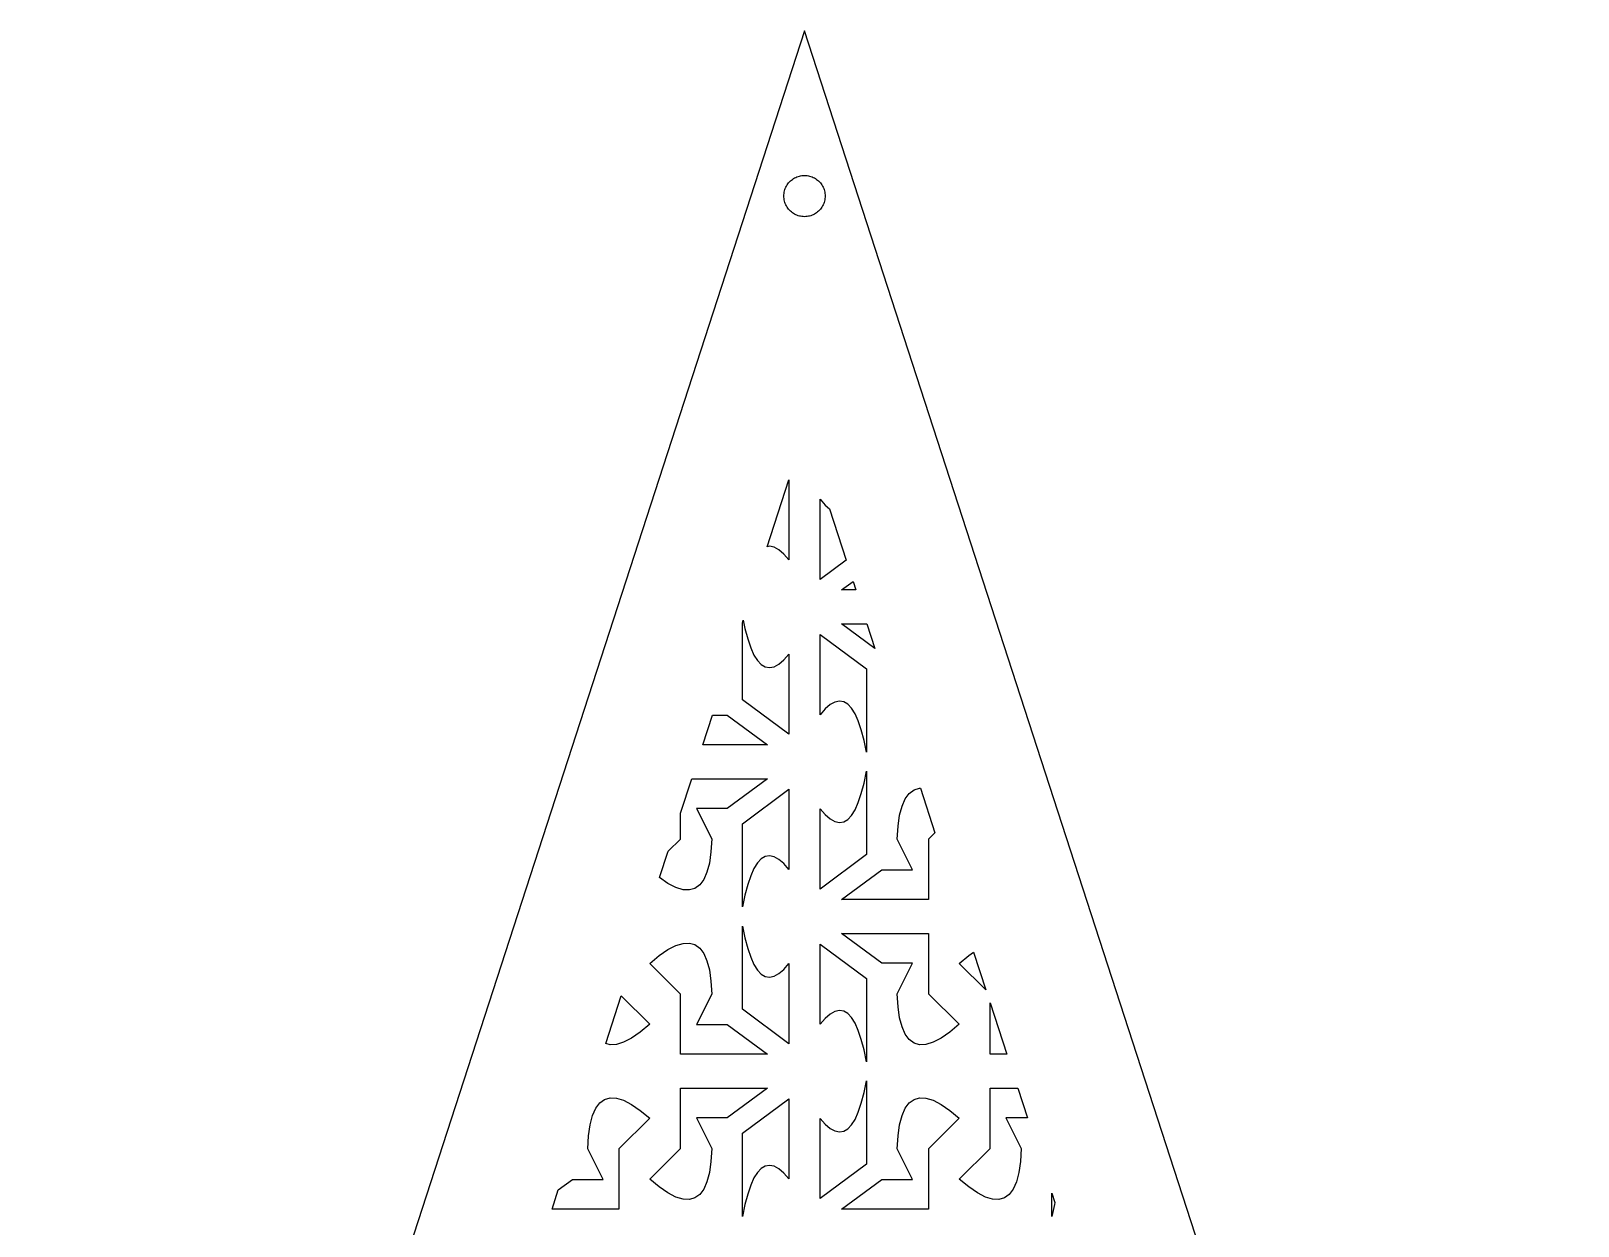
# Model space of a CAD drawing. Header units: metres. Extents: x -75 to 75, y 0 to 231.
# Drawn here: x -75 to 75, y 115 to 230.8 of the extents above; entities that cross this region are included whole.
import ezdxf

# ---------------------------------------------------------------- set-up
doc = ezdxf.new("R2010")
doc.units = ezdxf.units.M

msp = doc.modelspace()

# ---------------------------------------------------------------- linework, layer by layer
for p, q in [((0, 230.826), (-75, 0)), ((75, 0), (0, 230.826)), ((-1.68864, 215.898), (-1.61803, 216.002)), ((-1.61803, 216.002), (-1.54102, 216.101)), ((-1.54102, 216.101), (-1.45793, 216.195)), ((-1.45793, 216.195), (-1.36908, 216.284)), ((-1.36908, 216.284), (-1.27484, 216.367)), ((-1.27484, 216.367), (-1.17557, 216.444)), ((-1.17557, 216.444), (-1.07164, 216.515)), ((-1.07164, 216.515), (-0.9635, 216.579)), ((-0.9635, 216.579), (-0.85155, 216.636)), ((-0.85155, 216.636), (-0.73624, 216.686)), ((-0.73624, 216.686), (-0.61803, 216.728)), ((-0.61803, 216.728), (-0.49738, 216.763)), ((-0.49738, 216.763), (-0.37476, 216.791)), ((-0.37476, 216.791), (-0.25066, 216.81)), ((-0.25066, 216.81), (-0.12558, 216.822)), ((-0.12558, 216.822), (0, 216.826)), ((0, 216.826), (0.12558, 216.822)), ((0.12558, 216.822), (0.25066, 216.81)), ((0.25066, 216.81), (0.37476, 216.791)), ((0.37476, 216.791), (0.49738, 216.763)), ((0.49738, 216.763), (0.61803, 216.728)), ((0.61803, 216.728), (0.73624, 216.686)), ((0.73624, 216.686), (0.85155, 216.636)), ((0.85155, 216.636), (0.9635, 216.579)), ((0.9635, 216.579), (1.07164, 216.515)), ((1.07164, 216.515), (1.17557, 216.444)), ((1.17557, 216.444), (1.27484, 216.367)), ((1.27484, 216.367), (1.36908, 216.284)), ((1.36908, 216.284), (1.45793, 216.195)), ((1.45793, 216.195), (1.54102, 216.101)), ((1.54102, 216.101), (1.61803, 216.002)), ((1.61803, 216.002), (1.68864, 215.898)), ((-2, 214.826), (-1.99605, 214.952)), ((-1.99605, 214.701), (-2, 214.826)), ((-1.99605, 214.952), (-1.98422, 215.077)), ((-1.98422, 214.576), (-1.99605, 214.701)), ((-1.98422, 215.077), (-1.96457, 215.201)), ((-1.96457, 214.451), (-1.98422, 214.576)), ((-1.96457, 215.201), (-1.93716, 215.324)), ((-1.93716, 215.324), (-1.9021, 215.444)), ((-1.9021, 215.444), (-1.85954, 215.562)), ((-1.85954, 215.562), (-1.80965, 215.678)), ((-1.80965, 215.678), (-1.75261, 215.79)), ((-1.75261, 215.79), (-1.68864, 215.898)), ((1.68864, 215.898), (1.75261, 215.79)), ((1.75261, 215.79), (1.80965, 215.678)), ((1.80965, 215.678), (1.85954, 215.562)), ((1.85954, 215.562), (1.9021, 215.444)), ((1.9021, 215.444), (1.93716, 215.324)), ((1.93716, 215.324), (1.96457, 215.201)), ((1.96457, 215.201), (1.98422, 215.077)), ((1.98422, 214.576), (1.96457, 214.451)), ((1.98422, 215.077), (1.99605, 214.952)), ((1.99605, 214.701), (1.98422, 214.576)), ((1.99605, 214.952), (2, 214.826)), ((2, 214.826), (1.99605, 214.701)), ((-1.93716, 214.329), (-1.96457, 214.451)), ((-1.9021, 214.208), (-1.93716, 214.329)), ((-1.85954, 214.09), (-1.9021, 214.208)), ((-1.80965, 213.975), (-1.85954, 214.09)), ((-1.75261, 213.863), (-1.80965, 213.975)), ((-1.68864, 213.755), (-1.75261, 213.863)), ((-1.61803, 213.651), (-1.68864, 213.755)), ((-1.54102, 213.551), (-1.61803, 213.651)), ((-1.45793, 213.457), (-1.54102, 213.551)), ((-1.36908, 213.368), (-1.45793, 213.457)), ((-1.27484, 213.285), (-1.36908, 213.368)), ((-1.17557, 213.208), (-1.27484, 213.285)), ((-1.07164, 213.138), (-1.17557, 213.208)), ((-0.9635, 213.074), (-1.07164, 213.138)), ((-0.85155, 213.017), (-0.9635, 213.074)), ((-0.73624, 212.967), (-0.85155, 213.017)), ((0.85155, 213.017), (0.73624, 212.967)), ((0.9635, 213.074), (0.85155, 213.017)), ((1.07164, 213.138), (0.9635, 213.074)), ((1.17557, 213.208), (1.07164, 213.138)), ((1.27484, 213.285), (1.17557, 213.208)), ((1.36908, 213.368), (1.27484, 213.285)), ((1.45793, 213.457), (1.36908, 213.368)), ((1.54102, 213.551), (1.45793, 213.457)), ((1.61803, 213.651), (1.54102, 213.551)), ((1.68864, 213.755), (1.61803, 213.651)), ((1.75261, 213.863), (1.68864, 213.755)), ((1.80965, 213.975), (1.75261, 213.863)), ((1.85954, 214.09), (1.80965, 213.975)), ((1.9021, 214.208), (1.85954, 214.09)), ((1.93716, 214.329), (1.9021, 214.208)), ((1.96457, 214.451), (1.93716, 214.329)), ((-0.61803, 212.924), (-0.73624, 212.967)), ((-0.49738, 212.889), (-0.61803, 212.924)), ((-0.37476, 212.862), (-0.49738, 212.889)), ((-0.25066, 212.842), (-0.37476, 212.862)), ((-0.12558, 212.83), (-0.25066, 212.842)), ((0, 212.826), (-0.12558, 212.83)), ((0.12558, 212.83), (0, 212.826)), ((0.25066, 212.842), (0.12558, 212.83)), ((0.37476, 212.862), (0.25066, 212.842)), ((0.49738, 212.889), (0.37476, 212.862)), ((0.61803, 212.924), (0.49738, 212.889)), ((0.73624, 212.967), (0.61803, 212.924)), ((-3.62314, 180.843), (-1.51587, 187.328)), ((-1.51587, 187.328), (-1.50604, 187.335)), ((-1.50604, 187.335), (-1.50604, 179.561)), ((1.50604, 185.439), (2.00775, 184.876)), ((1.50604, 177.665), (1.50604, 185.439)), ((2.00775, 184.876), (2.42911, 184.517)), ((2.42911, 184.517), (4.04431, 179.546)), ((-3.38928, 180.88), (-3.62314, 180.843)), ((-2.95258, 180.788), (-3.38928, 180.88)), ((-2.49161, 180.536), (-2.95258, 180.788)), ((-2.00775, 180.124), (-2.49161, 180.536)), ((-1.50604, 179.561), (-2.00775, 180.124)), ((4.04431, 179.546), (1.50604, 177.665)), ((3.57559, 176.649), (4.71452, 177.484)), ((4.71452, 177.484), (4.98561, 176.649)), ((4.98561, 176.649), (3.57559, 176.649)), ((-6.01685, 173.476), (-5.94043, 173.711)), ((-6.01685, 166.009), (-6.01685, 173.476)), ((-5.94043, 173.711), (-5.77744, 172.927)), ((-5.77744, 172.927), (-5.50781, 171.907)), ((3.57559, 173.351), (6.0574, 173.351)), ((6.83267, 170.965), (3.57559, 173.351)), ((6.0574, 173.351), (6.83267, 170.965)), ((-5.50781, 171.907), (-5.21484, 171.045)), ((-5.21484, 171.045), (-4.89761, 170.342)), ((1.50604, 164.561), (1.50604, 172.335)), ((1.50604, 172.335), (6.01685, 168.991)), ((-4.89761, 170.342), (-4.55704, 169.798)), ((-4.55704, 169.798), (-4.19128, 169.413)), ((-2.49161, 169.464), (-2.00821, 169.875)), ((-2.00821, 169.875), (-1.50604, 170.439)), ((-1.50604, 170.439), (-1.50604, 162.665)), ((-4.19128, 169.413), (-3.80219, 169.186)), ((-3.80219, 169.186), (-3.38928, 169.12)), ((-3.38928, 169.12), (-2.95258, 169.212)), ((-2.95258, 169.212), (-2.49161, 169.464)), ((6.01685, 168.991), (6.01685, 160.922)), ((-1.50604, 162.665), (-6.01685, 166.009)), ((2.00821, 165.125), (1.50604, 164.561)), ((2.49161, 165.536), (2.00821, 165.125)), ((2.95258, 165.788), (2.49161, 165.536)), ((3.38928, 165.88), (2.95258, 165.788)), ((3.80219, 165.814), (3.38928, 165.88)), ((4.19128, 165.587), (3.80219, 165.814)), ((4.55704, 165.202), (4.19128, 165.587)), ((4.89761, 164.658), (4.55704, 165.202)), ((-9.85941, 161.649), (-8.92519, 164.525)), ((-8.92519, 164.525), (-7.50046, 164.525)), ((-7.50046, 164.525), (-3.57559, 161.649)), ((5.21484, 163.955), (4.89761, 164.658)), ((5.50781, 163.093), (5.21484, 163.955)), ((5.77744, 162.073), (5.50781, 163.093)), ((6.01685, 160.922), (5.77744, 162.073)), ((-3.57559, 161.649), (-9.85941, 161.649)), ((5.77744, 157.927), (6.01685, 159.078)), ((6.01685, 159.078), (6.01685, 151.009)), ((-12.014, 155.018), (-10.9312, 158.351)), ((-10.9312, 158.351), (-3.57559, 158.351)), ((-3.57559, 158.351), (-7.50046, 155.475)), ((5.50781, 156.906), (5.77744, 157.927)), ((-6.01685, 153.991), (-1.50604, 157.335)), ((-1.50604, 157.335), (-1.50604, 149.561)), ((4.89761, 155.342), (5.21484, 156.044)), ((5.21484, 156.044), (5.50781, 156.906)), ((9.46106, 155.708), (9.77234, 156.415)), ((9.77234, 156.415), (10.1591, 156.936)), ((10.1591, 156.936), (10.6224, 157.274)), ((10.6224, 157.274), (11.1607, 157.429)), ((11.1607, 157.429), (11.2319, 157.425)), ((11.2319, 157.425), (12.6355, 153.105)), ((-12.014, 152.511), (-12.014, 155.018)), ((-7.50046, 155.475), (-10.4645, 155.475)), ((-10.4645, 155.475), (-8.9827, 152.512)), ((1.50604, 155.439), (2.00775, 154.876)), ((1.50604, 147.665), (1.50604, 155.439)), ((2.00775, 154.876), (2.49161, 154.464)), ((4.19128, 154.413), (4.55658, 154.798)), ((4.55658, 154.798), (4.89761, 155.342)), ((9.06647, 153.745), (9.22577, 154.819)), ((9.22577, 154.819), (9.46106, 155.708)), ((-6.01685, 145.922), (-6.01685, 153.991)), ((2.49161, 154.464), (2.95258, 154.212)), ((2.95258, 154.212), (3.38928, 154.12)), ((3.38928, 154.12), (3.80219, 154.186)), ((3.80219, 154.186), (4.19128, 154.413)), ((8.9827, 152.488), (9.06647, 153.745)), ((12.6355, 153.105), (12.014, 152.489)), ((-13.216, 151.319), (-12.014, 152.511)), ((-8.9827, 152.512), (-9.06647, 151.255)), ((10.4645, 149.525), (8.9827, 152.488)), ((12.014, 152.489), (12.014, 146.649)), ((-14.0448, 148.768), (-13.216, 151.319)), ((-9.22577, 150.181), (-9.46106, 149.291)), ((-9.06647, 151.255), (-9.22577, 150.181)), ((-4.55658, 150.202), (-4.89761, 149.658)), ((-4.19128, 150.587), (-4.55658, 150.202)), ((-3.80219, 150.814), (-4.19128, 150.587)), ((-3.38928, 150.88), (-3.80219, 150.814)), ((-2.95258, 150.788), (-3.38928, 150.88)), ((-2.49161, 150.536), (-2.95258, 150.788)), ((-2.00775, 150.124), (-2.49161, 150.536)), ((-1.50604, 149.561), (-2.00775, 150.124)), ((6.01685, 151.009), (1.50604, 147.665)), ((-13.2349, 148.21), (-14.0448, 148.768)), ((-9.77234, 148.585), (-10.1596, 148.063)), ((-9.46106, 149.291), (-9.77234, 148.585)), ((-5.21484, 148.956), (-5.50781, 148.094)), ((-4.89761, 149.658), (-5.21484, 148.956)), ((3.57559, 146.649), (7.50046, 149.525)), ((7.50046, 149.525), (10.4645, 149.525)), ((-12.4667, 147.813), (-13.2349, 148.21)), ((-11.7764, 147.601), (-12.4667, 147.813)), ((-11.1607, 147.571), (-11.7764, 147.601)), ((-10.6224, 147.726), (-11.1607, 147.571)), ((-10.1596, 148.063), (-10.6224, 147.726)), ((-5.77744, 147.073), (-6.01685, 145.922)), ((-5.50781, 148.094), (-5.77744, 147.073)), ((12.014, 146.649), (3.57559, 146.649)), ((-6.01685, 136.009), (-6.01685, 144.078)), ((-6.01685, 144.078), (-5.77744, 142.927)), ((-5.77744, 142.927), (-5.50781, 141.907)), ((7.50046, 140.475), (3.57559, 143.351)), ((3.57559, 143.351), (12.014, 143.351)), ((12.014, 143.351), (12.014, 137.511)), ((-14.9954, 140.447), (-14.0781, 141.209)), ((-14.0781, 141.209), (-13.2349, 141.79)), ((-13.2349, 141.79), (-12.4667, 142.187)), ((-12.4667, 142.187), (-11.7764, 142.399)), ((-11.7764, 142.399), (-11.1607, 142.429)), ((-11.1607, 142.429), (-10.6224, 142.274)), ((-10.6224, 142.274), (-10.1591, 141.936)), ((-10.1591, 141.936), (-9.77234, 141.415)), ((-9.77234, 141.415), (-9.46106, 140.708)), ((-5.50781, 141.907), (-5.21484, 141.045)), ((-5.21484, 141.045), (-4.89761, 140.342)), ((1.50604, 134.561), (1.50604, 142.335)), ((1.50604, 142.335), (6.01685, 138.991)), ((15.0046, 140.447), (15.9219, 141.209)), ((15.9219, 141.209), (16.395, 141.535)), ((16.395, 141.535), (17.5783, 137.893)), ((-12.014, 137.489), (-14.9954, 140.447)), ((-9.46106, 140.708), (-9.22531, 139.819)), ((-9.22531, 139.819), (-9.06647, 138.745)), ((-4.89761, 140.342), (-4.55704, 139.798)), ((-4.55704, 139.798), (-4.19128, 139.413)), ((-2.49161, 139.464), (-2.00821, 139.875)), ((-2.00821, 139.875), (-1.50604, 140.439)), ((-1.50604, 140.439), (-1.50604, 132.665)), ((10.4645, 140.475), (7.50046, 140.475)), ((8.9827, 137.512), (10.4645, 140.475)), ((17.5783, 137.893), (15.0046, 140.447)), ((-9.06647, 138.745), (-8.9827, 137.488)), ((-4.19128, 139.413), (-3.80219, 139.186)), ((-3.80219, 139.186), (-3.38928, 139.12)), ((-3.38928, 139.12), (-2.95258, 139.212)), ((-2.95258, 139.212), (-2.49161, 139.464)), ((6.01685, 138.991), (6.01685, 130.922)), ((-19.2676, 132.694), (-17.7714, 137.299)), ((-17.7714, 137.299), (-15.0046, 134.553)), ((-12.014, 131.649), (-12.014, 137.489)), ((-8.9827, 137.488), (-10.4645, 134.525)), ((9.06647, 136.255), (8.9827, 137.512)), ((12.014, 137.511), (14.9954, 134.553)), ((17.986, 131.649), (17.986, 136.638)), ((17.986, 136.638), (19.607, 131.649)), ((-1.50604, 132.665), (-6.01685, 136.009)), ((2.00821, 135.125), (1.50604, 134.561)), ((2.49161, 135.536), (2.00821, 135.125)), ((2.95258, 135.788), (2.49161, 135.536)), ((3.38928, 135.88), (2.95258, 135.788)), ((3.80219, 135.814), (3.38928, 135.88)), ((4.19128, 135.587), (3.80219, 135.814)), ((4.55704, 135.202), (4.19128, 135.587)), ((4.89761, 134.658), (4.55704, 135.202)), ((9.22531, 135.181), (9.06647, 136.255)), ((9.46106, 134.292), (9.22531, 135.181)), ((-15.9219, 133.791), (-16.7651, 133.21)), ((-15.0046, 134.553), (-15.9219, 133.791)), ((-10.4645, 134.525), (-7.50046, 134.525)), ((-7.50046, 134.525), (-3.57559, 131.649)), ((5.21484, 133.955), (4.89761, 134.658)), ((5.50781, 133.093), (5.21484, 133.955)), ((9.77234, 133.585), (9.46106, 134.292)), ((10.1591, 133.064), (9.77234, 133.585)), ((14.0781, 133.791), (13.2349, 133.21)), ((14.9954, 134.553), (14.0781, 133.791)), ((-18.8393, 132.571), (-19.2676, 132.694)), ((-18.2236, 132.601), (-18.8393, 132.571)), ((-17.5333, 132.813), (-18.2236, 132.601)), ((-16.7651, 133.21), (-17.5333, 132.813)), ((5.77744, 132.073), (5.50781, 133.093)), ((6.01685, 130.922), (5.77744, 132.073)), ((10.6224, 132.726), (10.1591, 133.064)), ((11.1607, 132.571), (10.6224, 132.726)), ((11.7764, 132.601), (11.1607, 132.571)), ((12.4667, 132.813), (11.7764, 132.601)), ((13.2349, 133.21), (12.4667, 132.813)), ((-3.57559, 131.649), (-12.014, 131.649)), ((19.607, 131.649), (17.986, 131.649)), ((5.77744, 127.927), (6.01685, 129.078)), ((6.01685, 129.078), (6.01685, 121.009)), ((-12.014, 122.511), (-12.014, 128.351)), ((-12.014, 128.351), (-3.57559, 128.351)), ((-3.57559, 128.351), (-7.50046, 125.475)), ((5.50781, 126.906), (5.77744, 127.927)), ((17.986, 122.511), (17.986, 128.351)), ((17.986, 128.351), (20.6788, 128.351)), ((20.6788, 128.351), (21.613, 125.475)), ((-20.5389, 125.708), (-20.2277, 126.415)), ((-20.2277, 126.415), (-19.8409, 126.936)), ((-19.8409, 126.936), (-19.3776, 127.274)), ((-19.3776, 127.274), (-18.8393, 127.429)), ((-18.8393, 127.429), (-18.2236, 127.399)), ((-18.2236, 127.399), (-17.5333, 127.187)), ((-17.5333, 127.187), (-16.7651, 126.79)), ((-16.7651, 126.79), (-15.9215, 126.209)), ((-15.9215, 126.209), (-15.0046, 125.447)), ((-6.01685, 123.991), (-1.50604, 127.335)), ((-1.50604, 127.335), (-1.50604, 119.561)), ((4.89761, 125.342), (5.21484, 126.044)), ((5.21484, 126.044), (5.50781, 126.906)), ((9.46106, 125.708), (9.77234, 126.415)), ((9.77234, 126.415), (10.1591, 126.936)), ((10.1591, 126.936), (10.6224, 127.274)), ((10.6224, 127.274), (11.1607, 127.429)), ((11.1607, 127.429), (11.7764, 127.399)), ((11.7764, 127.399), (12.4667, 127.187)), ((12.4667, 127.187), (13.2349, 126.79)), ((13.2349, 126.79), (14.0785, 126.209)), ((14.0785, 126.209), (14.9954, 125.447)), ((-20.9335, 123.745), (-20.7742, 124.819)), ((-20.7742, 124.819), (-20.5389, 125.708)), ((-15.0046, 125.447), (-17.986, 122.489)), ((-7.50046, 125.475), (-10.4645, 125.475)), ((-10.4645, 125.475), (-8.9827, 122.512)), ((1.50604, 125.439), (2.00775, 124.876)), ((1.50604, 117.665), (1.50604, 125.439)), ((2.00775, 124.876), (2.49161, 124.464)), ((4.19128, 124.413), (4.55658, 124.798)), ((4.55658, 124.798), (4.89761, 125.342)), ((9.06647, 123.745), (9.22577, 124.819)), ((9.22577, 124.819), (9.46106, 125.708)), ((14.9954, 125.447), (12.014, 122.489)), ((21.613, 125.475), (19.5355, 125.475)), ((19.5355, 125.475), (21.0173, 122.512)), ((-21.0173, 122.488), (-20.9335, 123.745)), ((-6.01685, 115.922), (-6.01685, 123.991)), ((2.49161, 124.464), (2.95258, 124.212)), ((2.95258, 124.212), (3.38928, 124.12)), ((3.38928, 124.12), (3.80219, 124.186)), ((3.80219, 124.186), (4.19128, 124.413)), ((8.9827, 122.488), (9.06647, 123.745)), ((-19.5355, 119.525), (-21.0173, 122.488)), ((-17.986, 122.489), (-17.986, 116.649)), ((-14.9954, 119.553), (-12.014, 122.511)), ((-8.9827, 122.512), (-9.06647, 121.255)), ((10.4645, 119.525), (8.9827, 122.488)), ((12.014, 122.489), (12.014, 116.649)), ((15.0046, 119.553), (17.986, 122.511)), ((21.0173, 122.512), (20.9335, 121.255)), ((-9.22577, 120.181), (-9.46106, 119.291)), ((-9.06647, 121.255), (-9.22577, 120.181)), ((-4.55658, 120.202), (-4.89761, 119.658)), ((-4.19128, 120.587), (-4.55658, 120.202)), ((-3.80219, 120.814), (-4.19128, 120.587)), ((-3.38928, 120.88), (-3.80219, 120.814)), ((-2.95258, 120.788), (-3.38928, 120.88)), ((-2.49161, 120.536), (-2.95258, 120.788)), ((-2.00775, 120.124), (-2.49161, 120.536)), ((-1.50604, 119.561), (-2.00775, 120.124)), ((6.01685, 121.009), (1.50604, 117.665)), ((20.7742, 120.181), (20.5389, 119.291)), ((20.9335, 121.255), (20.7742, 120.181)), ((-24.4808, 116.649), (-23.8736, 118.518)), ((-23.8736, 118.518), (-22.4995, 119.525)), ((-22.4995, 119.525), (-19.5355, 119.525)), ((-14.0785, 118.791), (-14.9954, 119.553)), ((-13.2349, 118.21), (-14.0785, 118.791)), ((-9.77234, 118.585), (-10.1596, 118.063)), ((-9.46106, 119.291), (-9.77234, 118.585)), ((-5.21484, 118.956), (-5.50781, 118.094)), ((-4.89761, 119.658), (-5.21484, 118.956)), ((3.57559, 116.649), (7.50046, 119.525)), ((7.50046, 119.525), (10.4645, 119.525)), ((15.9215, 118.791), (15.0046, 119.553)), ((16.7651, 118.21), (15.9215, 118.791)), ((20.2277, 118.585), (19.8404, 118.063)), ((20.5389, 119.291), (20.2277, 118.585)), ((-12.4667, 117.813), (-13.2349, 118.21)), ((-11.7764, 117.601), (-12.4667, 117.813)), ((-11.1607, 117.571), (-11.7764, 117.601)), ((-10.6224, 117.726), (-11.1607, 117.571)), ((-10.1596, 118.063), (-10.6224, 117.726)), ((-5.77744, 117.073), (-6.01685, 115.922)), ((-5.50781, 118.094), (-5.77744, 117.073)), ((17.5333, 117.813), (16.7651, 118.21)), ((18.2236, 117.601), (17.5333, 117.813)), ((18.8393, 117.571), (18.2236, 117.601)), ((19.3776, 117.726), (18.8393, 117.571)), ((19.8404, 118.063), (19.3776, 117.726)), ((23.9832, 118.181), (24.2766, 117.278)), ((23.9832, 115.922), (23.9832, 118.181)), ((24.2226, 117.073), (23.9832, 115.922)), ((24.2766, 117.278), (24.2226, 117.073)), ((-17.986, 116.649), (-24.4808, 116.649)), ((12.014, 116.649), (3.57559, 116.649))]:
    msp.add_line(p, q)

doc.saveas('drawing.dxf')
